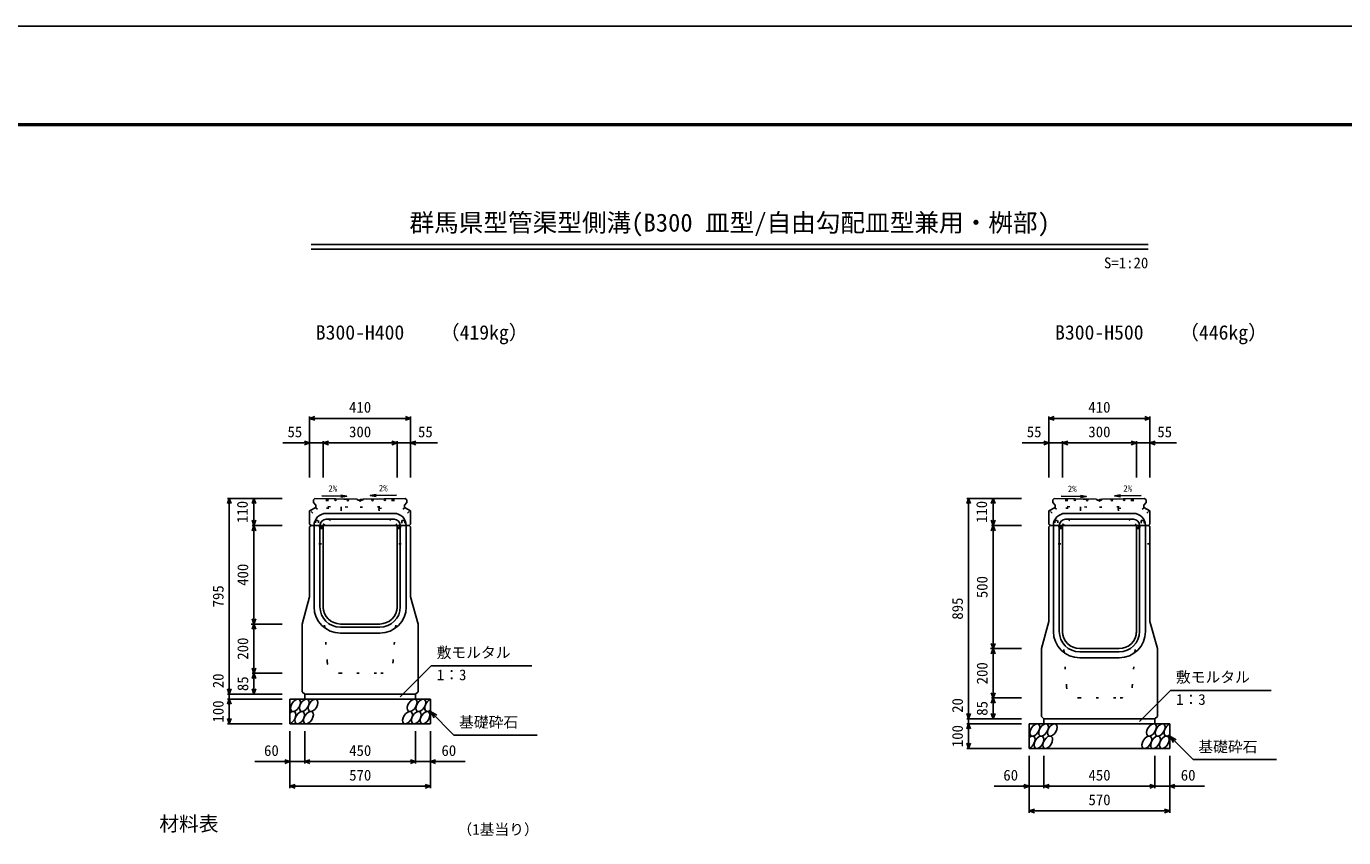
# Model space of a CAD drawing. Units: millimetres, scale not verified. Extents: x -12600 to 12600, y -5940 to 5940.
# Drawn here: x 1346 to 6691, y 2646 to 5940 of the extents above; entities that cross this region are included whole.
import ezdxf
from ezdxf.enums import TextEntityAlignment as Align

# ---------------------------------------------------------------- set-up
doc = ezdxf.new("R2010")
doc.units = ezdxf.units.MM
doc.header["$LTSCALE"] = 40
doc.linetypes.add('DOTTED', pattern=[1.75, 0.25, -1.5])
for name, color, linetype, lineweight in [('0-0_DIM', 7, 'Continuous', 25), ('0-1_Defpoints', 5, 'Continuous', 25), ('0-2_HATCH', 6, 'Continuous', 25), ('0-5_OUTLINE', 3, 'Continuous', 25), ('0-6_OUTLINE2', 4, 'DOTTED', 25), ('0-7_TXT', 7, 'Continuous', 25), ('0-8_WAKU', 3, 'Continuous', 25)]:
    doc.layers.add(name, color=color, linetype=linetype, lineweight=lineweight)
doc.styles.add('ＭＳ ゴシック', font='')
doc.styles.get('ＭＳ ゴシック').set_extended_font_data('MS Gothic')

msp = doc.modelspace()

# ---------------------------------------------------------------- linework, layer by layer
at = {"layer": '0-0_DIM'}
for p, q in [((2495, 4355.96), (2495, 4108.46)), ((2905, 4348.46), (2495, 4348.46)), ((2905, 4355.96), (2905, 4108.46)), ((5495, 4355.96), (5495, 4108.46)), ((5905, 4348.46), (5495, 4348.46)), ((5905, 4355.96), (5905, 4108.46)), ((2386.62, 4248.46), (2495, 4248.46)), ((2550, 4248.46), (2495, 4248.46)), ((2550, 4255.96), (2550, 4108.46)), ((2550, 4248.46), (2850, 4248.46)), ((2850, 4255.96), (2850, 4108.46)), ((2850, 4248.46), (2905, 4248.46)), ((3013.38, 4248.46), (2905, 4248.46)), ((5386.62, 4248.46), (5495, 4248.46)), ((5550, 4248.46), (5495, 4248.46)), ((5550, 4255.96), (5550, 4108.46)), ((5550, 4248.46), (5850, 4248.46)), ((5850, 4255.96), (5850, 4108.46)), ((5850, 4248.46), (5905, 4248.46)), ((6013.38, 4248.46), (5905, 4248.46)), ((2161.5, 4023.46), (2384, 4023.46)), ((2169, 4023.46), (2169, 3228.46)), ((2269, 3913.46), (2269, 4023.46)), ((5161.5, 4023.46), (5384, 4023.46)), ((5169, 4023.46), (5169, 3128.46)), ((5269, 3913.46), (5269, 4023.46)), ((2261.5, 3913.46), (2384, 3913.46)), ((5261.5, 3913.46), (5384, 3913.46)), ((2258.25, 3513.46), (2380.75, 3513.46)), ((2261.5, 3513.46), (2384, 3513.46)), ((5258.25, 3413.46), (5380.75, 3413.46)), ((5261.5, 3413.46), (5384, 3413.46)), ((2862.11, 3217.65), (2988.34, 3343.89)), ((2988.34, 3343.89), (3396.24, 3343.89)), ((2261.5, 3313.46), (2384, 3313.46)), ((2269, 3313.46), (2269, 3228.46)), ((2161.5, 3228.46), (2384, 3228.46)), ((2161.5, 3208.46), (2384, 3208.46)), ((2169, 3228.46), (2169, 3208.46)), ((2169, 3208.46), (2169, 3108.46)), ((5261.5, 3213.46), (5384, 3213.46)), ((5269, 3213.46), (5269, 3128.46)), ((5862.11, 3117.65), (5988.34, 3243.89)), ((5988.34, 3243.89), (6396.24, 3243.89)), ((2985, 3158.46), (3080.76, 3062.71)), ((2985, 3158.46), (3010.98, 3143.46)), ((2985, 3158.46), (3000, 3132.48)), ((2161.5, 3108.46), (2384, 3108.46)), ((5161.5, 3128.46), (5384, 3128.46)), ((5161.5, 3108.46), (5384, 3108.46)), ((5169, 3128.46), (5169, 3108.46)), ((5169, 3108.46), (5169, 3008.46)), ((2415, 2847.1), (2415, 3078.46)), ((2475, 2947.1), (2475, 3078.46)), ((2925, 2947.1), (2925, 3078.46)), ((2985, 2847.1), (2985, 3078.46)), ((3080.76, 3062.71), (3418.31, 3062.71)), ((5985, 3058.46), (6080.76, 2962.71)), ((5985, 3058.46), (6010.98, 3043.46)), ((5985, 3058.46), (6000, 3032.48)), ((5161.5, 3008.46), (5384, 3008.46)), ((2415, 2954.6), (2273.21, 2954.6)), ((2415, 2954.6), (2475, 2954.6)), ((2475, 2954.6), (2925, 2954.6)), ((2985, 2954.6), (2925, 2954.6)), ((2985, 2954.6), (3126.79, 2954.6)), ((5415, 2747.1), (5415, 2978.46)), ((5475, 2847.1), (5475, 2978.46)), ((5925, 2847.1), (5925, 2978.46)), ((5985, 2747.1), (5985, 2978.46)), ((6080.76, 2962.71), (6418.31, 2962.71)), ((2415, 2854.6), (2985, 2854.6)), ((5415, 2854.6), (5273.21, 2854.6)), ((5415, 2854.6), (5475, 2854.6)), ((5475, 2854.6), (5925, 2854.6)), ((5985, 2854.6), (5925, 2854.6)), ((5985, 2854.6), (6126.79, 2854.6)), ((5415, 2754.6), (5985, 2754.6))]:
    msp.add_line(p, q, dxfattribs=at)
for points in [[(2516.14, 4340.77), (2495, 4348.46), (2516.14, 4356.16)], [(2883.86, 4356.16), (2905, 4348.46), (2883.86, 4340.77)], [(5516.14, 4340.77), (5495, 4348.46), (5516.14, 4356.16)], [(5883.86, 4356.16), (5905, 4348.46), (5883.86, 4340.77)], [(2473.86, 4256.16), (2495, 4248.46), (2473.86, 4240.77)], [(2571.14, 4240.77), (2550, 4248.46), (2571.14, 4256.16)], [(2828.86, 4256.16), (2850, 4248.46), (2828.86, 4240.77)], [(2926.14, 4256.16), (2905, 4248.46), (2926.14, 4240.77)], [(5473.86, 4256.16), (5495, 4248.46), (5473.86, 4240.77)], [(5571.14, 4240.77), (5550, 4248.46), (5571.14, 4256.16)], [(5828.86, 4256.16), (5850, 4248.46), (5828.86, 4240.77)], [(5926.14, 4256.16), (5905, 4248.46), (5926.14, 4240.77)], [(2176.7, 4002.32), (2169, 4023.46), (2161.3, 4002.32)], [(2261.3, 4002.32), (2269, 4023.46), (2276.7, 4002.32)], [(5176.7, 4002.32), (5169, 4023.46), (5161.3, 4002.32)], [(5261.3, 4002.32), (5269, 4023.46), (5276.7, 4002.32)], [(2261.3, 3934.61), (2269, 3913.46), (2276.7, 3934.61)], [(2261.3, 3892.32), (2269, 3913.46), (2276.7, 3892.32)], [(2269, 3913.46), (2269, 3513.46), (2269, 3313.46)], [(5261.3, 3934.61), (5269, 3913.46), (5276.7, 3934.61)], [(5261.3, 3892.32), (5269, 3913.46), (5276.7, 3892.32)], [(5269, 3913.46), (5269, 3413.46), (5269, 3213.46)], [(2261.3, 3534.61), (2269, 3513.46), (2276.7, 3534.61)], [(2261.3, 3492.32), (2269, 3513.46), (2276.7, 3492.32)], [(5261.3, 3434.61), (5269, 3413.46), (5276.7, 3434.61)], [(5261.3, 3392.32), (5269, 3413.46), (5276.7, 3392.32)], [(2261.3, 3334.61), (2269, 3313.46), (2276.7, 3334.61)], [(2261.3, 3292.32), (2269, 3313.46), (2276.7, 3292.32)], [(2176.7, 3249.61), (2169, 3228.46), (2161.3, 3249.61)], [(2176.7, 3187.32), (2169, 3208.46), (2161.3, 3187.32)], [(2276.7, 3249.61), (2269, 3228.46), (2261.3, 3249.61)], [(5261.3, 3234.61), (5269, 3213.46), (5276.7, 3234.61)], [(5261.3, 3192.32), (5269, 3213.46), (5276.7, 3192.32)], [(2176.7, 3129.61), (2169, 3108.46), (2161.3, 3129.61)], [(5176.7, 3149.61), (5169, 3128.46), (5161.3, 3149.61)], [(5176.7, 3087.32), (5169, 3108.46), (5161.3, 3087.32)], [(5276.7, 3149.61), (5269, 3128.46), (5261.3, 3149.61)], [(5176.7, 3029.61), (5169, 3008.46), (5161.3, 3029.61)], [(2393.86, 2962.29), (2415, 2954.6), (2393.86, 2946.9)], [(2496.14, 2946.9), (2475, 2954.6), (2496.14, 2962.29)], [(2903.86, 2962.29), (2925, 2954.6), (2903.86, 2946.9)], [(3006.14, 2962.29), (2985, 2954.6), (3006.14, 2946.9)], [(2436.14, 2846.9), (2415, 2854.6), (2436.14, 2862.29)], [(2963.86, 2862.29), (2985, 2854.6), (2963.86, 2846.9)], [(5393.86, 2862.29), (5415, 2854.6), (5393.86, 2846.9)], [(5496.14, 2846.9), (5475, 2854.6), (5496.14, 2862.29)], [(5903.86, 2862.29), (5925, 2854.6), (5903.86, 2846.9)], [(6006.14, 2862.29), (5985, 2854.6), (6006.14, 2846.9)], [(5436.14, 2746.9), (5415, 2754.6), (5436.14, 2762.29)], [(5963.86, 2762.29), (5985, 2754.6), (5963.86, 2746.9)]]:
    msp.add_lwpolyline(points, dxfattribs=at)
at = {"layer": '0-1_Defpoints'}
msp.add_lwpolyline([(-4200, -5940), (12600, -5940), (12600, 5940), (-4200, 5940)], close=True, dxfattribs=at)
at = {"layer": '0-2_HATCH', "linetype": 'DOTTED'}
for p, q in [((2563.5, 4022.12), (2563.5, 3984.12)), ((2569.5, 4022.01), (2569.5, 3990)), ((2830.5, 4022.01), (2830.5, 3990)), ((2836.5, 4022.12), (2836.5, 3984.12)), ((5563.5, 4022.12), (5563.5, 3984.12)), ((5569.5, 4022.01), (5569.5, 3990)), ((5830.5, 4022.01), (5830.5, 3990)), ((5836.5, 4022.12), (5836.5, 3984.12)), ((2563.5, 3984.12), (2623.26, 3982.95)), ((2623.26, 3988.95), (2623.26, 3982.95)), ((2776.74, 3988.95), (2776.74, 3982.95)), ((2776.74, 3982.95), (2836.5, 3984.12)), ((5563.5, 3984.12), (5623.26, 3982.95)), ((5623.26, 3988.95), (5623.26, 3982.95)), ((5776.74, 3988.95), (5776.74, 3982.95)), ((5776.74, 3982.95), (5836.5, 3984.12))]:
    msp.add_line(p, q, dxfattribs=at)
for points in [[(2563.5, 4022.12), (2700, 4019.47), (2836.5, 4022.12)], [(5563.5, 4022.12), (5700, 4019.47), (5836.5, 4022.12)], [(2569.5, 3990), (2700, 3987.46), (2830.5, 3990)], [(5569.5, 3990), (5700, 3987.46), (5830.5, 3990)]]:
    msp.add_lwpolyline(points, dxfattribs=at)
for points in [[(2600.08, 4021.41), (2595.75, 4017.26), (2599.91, 4012.93), (2604.24, 4017.09)], [(2650.07, 4020.41), (2645.74, 4016.26), (2649.9, 4011.93), (2654.23, 4016.09)], [(2700, 4019.47), (2704.24, 4015.23), (2700, 4010.99), (2695.76, 4015.23)], [(2749.93, 4020.41), (2754.26, 4016.26), (2750.1, 4011.93), (2745.77, 4016.09)], [(2799.92, 4021.41), (2804.25, 4017.26), (2800.09, 4012.93), (2795.76, 4017.09)], [(5600.08, 4021.41), (5595.75, 4017.26), (5599.91, 4012.93), (5604.24, 4017.09)], [(5650.07, 4020.41), (5645.74, 4016.26), (5649.9, 4011.93), (5654.23, 4016.09)], [(5700, 4019.47), (5704.24, 4015.23), (5700, 4010.99), (5695.76, 4015.23)], [(5749.93, 4020.41), (5754.26, 4016.26), (5750.1, 4011.93), (5745.77, 4016.09)], [(5799.92, 4021.41), (5804.25, 4017.26), (5800.09, 4012.93), (5795.76, 4017.09)]]:
    msp.add_lwpolyline(points, close=True, dxfattribs=at)
at = {"layer": '0-2_HATCH'}
for centre in [(2437.89, 3183.46), (2473.37, 3183.46), (2508.84, 3183.46), (2911.05, 3183.46), (2946.52, 3183.46), (2454.77, 3133.46), (2490.25, 3133.46), (2892.45, 3133.46), (2927.93, 3133.46), (2963.41, 3133.46), (5437.89, 3083.46), (5473.37, 3083.46), (5508.84, 3083.46), (5911.05, 3083.46), (5946.52, 3083.46), (5454.77, 3033.46), (5490.25, 3033.46), (5892.45, 3033.46), (5927.93, 3033.46), (5963.41, 3033.46)]:
    msp.add_ellipse(centre, major_axis=(14.54, 23.54), ratio=0.5792, dxfattribs=at)
for centre, start_param, end_param in [((2419.3, 3133.46), 3.7419964, 7.318141), ((2982, 3183.46), 0.6666252, 4.1103269), ((5982, 3083.46), 0.6666252, 4.1103269), ((5419.3, 3033.46), 3.7419964, 7.318141)]:
    msp.add_ellipse(centre, major_axis=(14.54, 23.54), ratio=0.5792, start_param=start_param, end_param=end_param, dxfattribs=at)
at = {"layer": '0-5_OUTLINE'}
for p, q in [((2516.79, 4023.04), (2688, 4019.7)), ((2688, 4019.7), (2691, 4016.46)), ((2709, 4016.46), (2691, 4016.46)), ((2709, 4016.46), (2712, 4019.7)), ((2712, 4019.7), (2883.21, 4023.04)), ((5516.79, 4023.04), (5688, 4019.7)), ((5688, 4019.7), (5691, 4016.46)), ((5709, 4016.46), (5691, 4016.46)), ((5709, 4016.46), (5712, 4019.7)), ((5712, 4019.7), (5883.21, 4023.04)), ((2495, 3973.46), (2520, 3986.46)), ((2495, 3919.46), (2495, 3973.46)), ((2511, 4006.46), (2520, 3996.46)), ((2520, 3996.46), (2520, 3986.46)), ((2889, 4006.46), (2880, 3996.46)), ((2880, 3996.46), (2880, 3986.46)), ((2905, 3973.46), (2880, 3986.46)), ((2905, 3919.46), (2905, 3973.46)), ((5495, 3973.46), (5520, 3986.46)), ((5495, 3919.46), (5495, 3973.46)), ((5511, 4006.46), (5520, 3996.46)), ((5520, 3996.46), (5520, 3986.46)), ((5889, 4006.46), (5880, 3996.46)), ((5880, 3996.46), (5880, 3986.46)), ((5905, 3973.46), (5880, 3986.46)), ((5905, 3919.46), (5905, 3973.46)), ((2495, 3919.46), (2501, 3913.46)), ((2495, 3907.46), (2501, 3913.46)), ((2495, 3907.46), (2495, 3623.46)), ((2501, 3913.46), (2899, 3913.46)), ((2550, 3913.46), (2550, 3583.46)), ((2850, 3913.46), (2850, 3583.46)), ((2899, 3913.46), (2905, 3919.46)), ((2899, 3913.46), (2905, 3907.46)), ((2905, 3907.46), (2905, 3623.46)), ((5495, 3919.46), (5501, 3913.46)), ((5495, 3908.46), (5500, 3913.46)), ((5495, 3908.46), (5495, 3523.46)), ((5900, 3913.46), (5500, 3913.46)), ((5550, 3913.46), (5550, 3483.46)), ((5850, 3913.46), (5850, 3483.46)), ((5899, 3913.46), (5905, 3919.46)), ((5900, 3913.46), (5905, 3908.46)), ((5905, 3908.46), (5905, 3523.46)), ((2465, 3513.46), (2495, 3623.46)), ((2935, 3513.46), (2905, 3623.46)), ((2465, 3238.46), (2465, 3513.46)), ((2620, 3513.46), (2780, 3513.46)), ((2935, 3238.46), (2935, 3513.46)), ((5465, 3413.46), (5495, 3523.46)), ((5935, 3413.46), (5905, 3523.46)), ((5465, 3138.46), (5465, 3413.46)), ((5620, 3413.46), (5780, 3413.46)), ((5935, 3138.46), (5935, 3413.46)), ((2415, 3208.46), (2985, 3208.46)), ((2415, 3108.46), (2415, 3208.46)), ((2465, 3238.46), (2475, 3228.46)), ((2475, 3228.46), (2925, 3228.46)), ((2475, 3228.46), (2475, 3208.46)), ((2925, 3228.46), (2935, 3238.46)), ((2925, 3228.46), (2925, 3208.46)), ((2985, 3108.46), (2985, 3208.46)), ((2415, 3108.46), (2985, 3108.46)), ((5415, 3108.46), (5985, 3108.46)), ((5415, 3008.46), (5415, 3108.46)), ((5465, 3138.46), (5475, 3128.46)), ((5475, 3128.46), (5925, 3128.46)), ((5475, 3128.46), (5475, 3108.46)), ((5925, 3128.46), (5935, 3138.46)), ((5925, 3128.46), (5925, 3108.46)), ((5985, 3008.46), (5985, 3108.46)), ((5415, 3008.46), (5985, 3008.46))]:
    msp.add_line(p, q, dxfattribs=at)
for points in [[(2516.79, 4023.04), (2511, 4017.31), (2511, 4006.46)], [(2883.21, 4023.04), (2889, 4017.31), (2889, 4006.46)], [(5516.79, 4023.04), (5511, 4017.31), (5511, 4006.46)], [(5883.21, 4023.04), (5889, 4017.31), (5889, 4006.46)]]:
    msp.add_lwpolyline(points, dxfattribs=at)
for centre, start, end in [((2620, 3583.46), 180, 270), ((2780, 3583.46), 270, 0), ((5620, 3483.46), 180, 270), ((5780, 3483.46), 270, 0)]:
    msp.add_arc(centre, 70, start, end, dxfattribs=at)
at = {"layer": '0-6_OUTLINE2'}
for p, q in [((2557.7, 3913.46), (2496.64, 3974.32)), ((2518.69, 3985.78), (2604.41, 3913.46)), ((2623.5, 3982.95), (2618.5, 3913.46)), ((2776.5, 3982.95), (2781.5, 3913.46)), ((2881.31, 3985.78), (2795.59, 3913.46)), ((2842.3, 3913.46), (2903.36, 3974.32)), ((5557.7, 3913.46), (5496.64, 3974.32)), ((5518.69, 3985.78), (5604.41, 3913.46)), ((5623.5, 3982.95), (5618.5, 3913.46)), ((5776.5, 3982.95), (5781.5, 3913.46)), ((5881.31, 3985.78), (5795.59, 3913.46)), ((5842.3, 3913.46), (5903.36, 3974.32)), ((2543, 3908.96), (2496.5, 3908.96)), ((2519, 3933.96), (2531, 3933.96)), ((2519, 3933.96), (2519, 3908.96)), ((2531, 3933.96), (2531, 3908.96)), ((2857, 3908.46), (2904, 3908.46)), ((2869, 3933.46), (2881, 3933.46)), ((2869, 3933.46), (2869, 3908.46)), ((2881, 3933.46), (2881, 3908.46)), ((5543, 3908.96), (5495.5, 3908.96)), ((5519, 3933.96), (5531, 3933.96)), ((5519, 3933.96), (5519, 3908.96)), ((5531, 3933.96), (5531, 3908.96)), ((5857, 3908.46), (5905, 3908.46)), ((5857, 3908.46), (5857, 3838.46)), ((5869, 3933.46), (5881, 3933.46)), ((5869, 3933.46), (5869, 3908.46)), ((5881, 3933.46), (5881, 3908.46)), ((5905, 3838.46), (5857, 3838.46)), ((2566.57, 3359.77), (2550, 3583.46)), ((2833.43, 3359.77), (2850, 3583.46)), ((5566.57, 3259.77), (5550, 3483.46)), ((5833.43, 3259.77), (5850, 3483.46)), ((2616.43, 3313.46), (2783.57, 3313.46)), ((5616.43, 3213.46), (5783.57, 3213.46))]:
    msp.add_line(p, q, dxfattribs=at)
at = {"layer": '0-6_OUTLINE2', "linetype": 'Continuous'}
for p, q in [((2562, 3962.46), (2838, 3962.46)), ((5562, 3962.46), (5838, 3962.46)), ((2513, 3913.46), (2513, 3583.46)), ((2537, 3913.46), (2537, 3583.46)), ((2562, 3938.46), (2838, 3938.46)), ((2863, 3913.46), (2863, 3583.46)), ((2887, 3913.46), (2887, 3583.46)), ((5513, 3913.46), (5513, 3483.46)), ((5537, 3913.46), (5537, 3483.46)), ((5562, 3938.46), (5838, 3938.46)), ((5863, 3913.46), (5863, 3483.46)), ((5887, 3913.46), (5887, 3483.46)), ((2620, 3500.46), (2780, 3500.46)), ((2780, 3476.46), (2620, 3476.46)), ((5620, 3400.46), (5780, 3400.46)), ((5780, 3376.46), (5620, 3376.46))]:
    msp.add_line(p, q, dxfattribs=at)
at = {"layer": '0-6_OUTLINE2'}
for points in [[(2543, 3908.96), (2543, 3838.46), (2495, 3838.46)], [(2857, 3908.46), (2857, 3838.46), (2905, 3838.46)], [(5543, 3908.96), (5543, 3838.46), (5495, 3838.46)]]:
    msp.add_lwpolyline(points, dxfattribs=at)
at = {"layer": '0-6_OUTLINE2', "linetype": 'Continuous'}
for centre, radius, start, end in [((2562, 3913.46), 49, 90, 180), ((2838, 3913.46), 49, 0, 90), ((5562, 3913.46), 49, 90, 180), ((5838, 3913.46), 49, 0, 90), ((2562, 3913.46), 25, 90, 180), ((2838, 3913.46), 25, 0, 90), ((5562, 3913.46), 25, 90, 180), ((5838, 3913.46), 25, 0, 90), ((2620, 3583.46), 107, 180, 270), ((2620, 3583.46), 83, 180, 270), ((2780, 3583.46), 83, 270, 0), ((2780, 3583.46), 107, 270, 0), ((5620, 3483.46), 107, 180, 270), ((5620, 3483.46), 83, 180, 270), ((5780, 3483.46), 83, 270, 0), ((5780, 3483.46), 107, 270, 0)]:
    msp.add_arc(centre, radius, start, end, dxfattribs=at)
at = {"layer": '0-6_OUTLINE2'}
for centre, start, end in [((2616.43, 3363.46), 184.23639, 270), ((2783.57, 3363.46), 270, 355.76361), ((5616.43, 3263.46), 184.23639, 270), ((5783.57, 3263.46), 270, 355.76361)]:
    msp.add_arc(centre, 50, start, end, dxfattribs=at)
at = {"layer": '0-7_TXT'}
for p, q in [((2501.64, 5054.39), (5898.36, 5054.39)), ((2501.64, 5035.19), (5898.36, 5035.19)), ((2645.33, 4032.35), (2621.74, 4036.75)), ((2741.14, 4034.95), (2764.82, 4031.01)), ((5646.17, 4031.19), (5622.57, 4035.59)), ((5762, 4033.62), (5785.68, 4029.68))]:
    msp.add_line(p, q, dxfattribs=at)
for points in [[(2544.1, 4033.34), (2645.33, 4032.35), (2621.66, 4028.41)], [(2847.95, 4035.99), (2741.14, 4034.95), (2764.74, 4039.35)], [(5544.93, 4032.18), (5646.17, 4031.19), (5622.49, 4027.25)], [(5868.81, 4034.66), (5762, 4033.62), (5785.59, 4038.01)]]:
    msp.add_lwpolyline(points, dxfattribs=at)
at = {"layer": '0-8_WAKU', "lineweight": 50}
msp.add_lwpolyline([(-3800, -5540), (12200, -5540), (12200, 5540), (-3800, 5540)], close=True, dxfattribs=at)

# ---------------------------------------------------------------- texts
at = {"layer": '0-0_DIM', "style": 'ＭＳ ゴシック'}
for s, p in [('410', (2655, 4358.46)), ('410', (5655, 4358.46)), ('55', (2405.16, 4258.46)), ('300', (2655, 4258.46)), ('55', (2934.84, 4258.46)), ('55', (5405.16, 4258.46)), ('300', (5655, 4258.46)), ('55', (5934.84, 4258.46)), ('敷モルタル', (3010.38, 3362.62)), ('1：3', (3011.38, 3271.93)), ('敷モルタル', (6010.38, 3262.62)), ('1：3', (6011.38, 3171.93)), ('基礎砕石', (3101.32, 3079.88)), ('60', (2310, 2964.6)), ('450', (2655.53, 2964.6)), ('60', (3030, 2964.6)), ('基礎砕石', (6101.32, 2979.88)), ('570', (2655.53, 2864.6)), ('60', (5310, 2864.6)), ('450', (5655.53, 2864.6)), ('60', (6030, 2864.6)), ('570', (5655.53, 2764.6))]:
    msp.add_text(s, height=43.99, dxfattribs=at).set_placement(p, align=Align.BOTTOM_LEFT)
for s, p in [('110', (2257.16, 3923.46)), ('110', (5257.16, 3923.46)), ('400', (2259, 3668.46)), ('500', (5259, 3618.46)), ('795', (2159, 3580.96)), ('895', (5159, 3530.96)), ('200', (2259, 3368.46)), ('200', (5259, 3268.46)), ('20', (2159, 3252.78)), ('85', (2259, 3240.96)), ('20', (5159, 3152.78)), ('100', (2159, 3113.46)), ('85', (5259, 3140.96)), ('100', (5159, 3013.46))]:
    msp.add_text(s, height=43.99, rotation=90, dxfattribs=at).set_placement(p, align=Align.BOTTOM_LEFT)
at = {"layer": '0-7_TXT', "style": 'ＭＳ ゴシック'}
for s, height, p in [('群馬県型管渠型側溝(B300 皿型/自由勾配皿型兼用・桝部)', 73.31, (2900, 5084.39)), ('S', 43.99, (5718.36, 4944.39)), ('=', 43.99, (5748.36, 4944.39)), ('1', 43.99, (5778.36, 4944.39)), (':', 43.99, (5808.36, 4944.39)), ('2', 43.99, (5838.36, 4944.39)), ('0', 43.99, (5868.36, 4944.39)), ('B300-H400', 58.65, (2520, 4650.44)), ('（419kg）', 58.65, (3023.7, 4650.44)), ('B300-H500', 58.65, (5520, 4650.44)), ('（446kg）', 58.65, (6023.7, 4650.44)), ('2%', 26.39, (2570.82, 4042.36)), ('2%', 26.39, (2775.74, 4043.74)), ('2%', 26.39, (5571.65, 4041.2)), ('2%', 26.39, (5796.6, 4042.41)), ('材料表', 58.65, (1885, 2655.36)), ('（1基当り）', 43.99, (3095, 2644.36))]:
    msp.add_text(s, height=height, dxfattribs=at).set_placement(p, align=Align.BOTTOM_LEFT)

doc.saveas('drawing.dxf')
